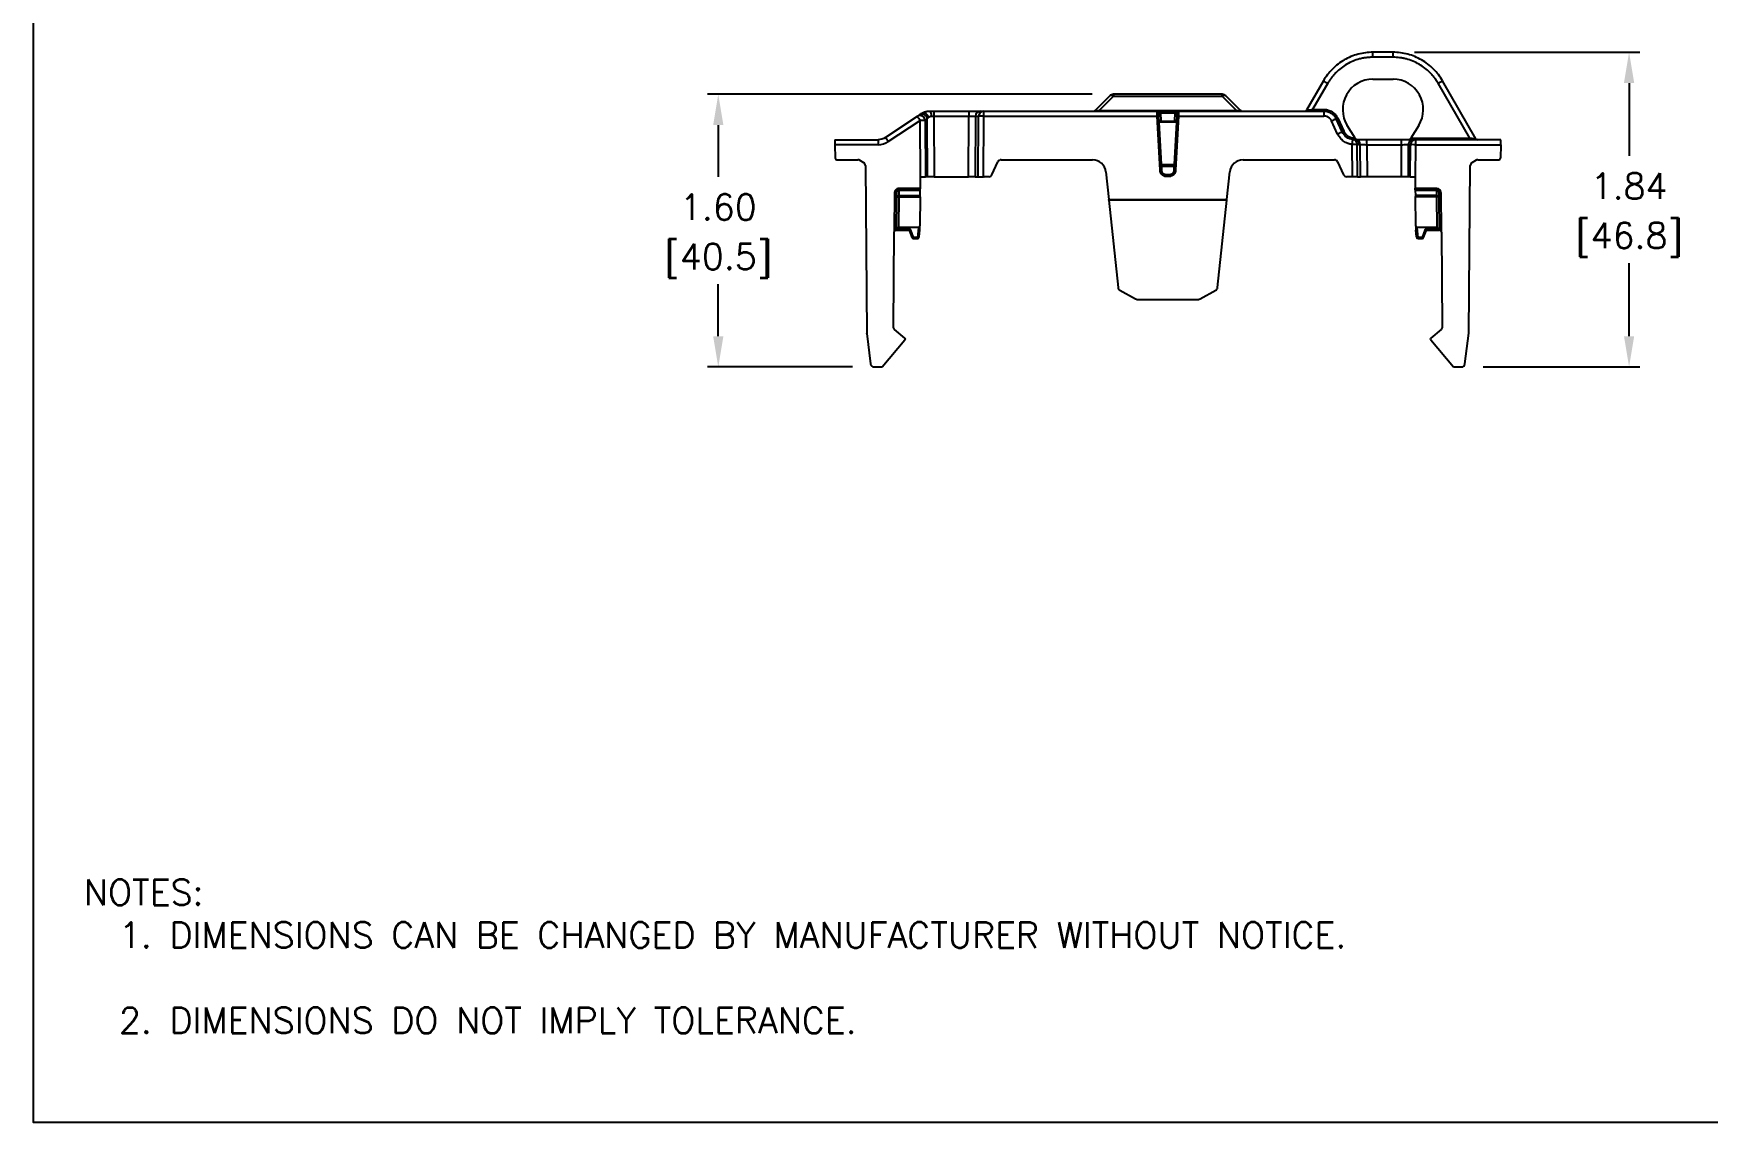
# Model space of a CAD drawing. Header units: inches. Extents: x 897.4 to 914.4, y -8.5 to 2.5.
# Drawn here: x 897.41 to 907.21, y -8.53 to -2.16 of the extents above; entities that cross this region are included whole.
import ezdxf

# ---------------------------------------------------------------- set-up
doc = ezdxf.new("R2010")
doc.units = ezdxf.units.IN
doc.header["$LTSCALE"] = 4
doc.header["$MEASUREMENT"] = 0
doc.layers.get('0').update_dxf_attribs({"linetype": 'CONTINUOUS'})
doc.layers.get('DEFPOINTS').update_dxf_attribs({"linetype": 'CONTINUOUS'})
doc.layers.add('DIMENSIONS', color=140, linetype='CONTINUOUS')
doc.layers.add('TEXT', color=140, linetype='CONTINUOUS')
doc.styles.add('ROMANS', font='romans.shx')
doc.styles.get("Standard").update_dxf_attribs({"font": 'romans.shx'})
doc.dimstyles.get("Standard").update_dxf_attribs({"dimtxt": 0.15, "dimasz": 0.18, "dimexe": 0.0625, "dimexo": 0.125, "dimgap": 0.0625, "dimtad": 0, "dimtih": 1, "dimtoh": 1, "dimzin": 0, "dimdsep": 46, "dimtxsty": 'Standard', "dimcen": 0.09, "dimadec": 0, "dimazin": 0, "dimtfac": 1, "dimtofl": 0, "dimtmove": 0, "dimatfit": 3, "dimfxl": 1, "dimtolj": 1, "dimtzin": 0, "dimarcsym": 0})

# ---------------------------------------------------------------- blocks, each defined once
blk = doc.blocks.new('*D15')
at = {"layer": 'DEFPOINTS', "color": 0}
for p in [(905.3706, -2.2673), (906.7528, -2.2673), (905.7724, -4.1097)]:
    blk.add_point(p, dxfattribs=at)
at = {"layer": 'DIMENSIONS', "color": 0, "lineweight": -2}
for p, q in [((905.4956, -2.2673), (906.8153, -2.2673)), ((906.7528, -2.4473), (906.7528, -2.8742)), ((906.7528, -3.9297), (906.7528, -3.5028)), ((905.8974, -4.1097), (906.8153, -4.1097))]:
    blk.add_line(p, q, dxfattribs=at)
at = {"layer": 'DIMENSIONS', "color": 0}
for points in [[(906.7228, -2.4473), (906.7828, -2.4473), (906.7528, -2.2673)], [(906.7228, -3.9297), (906.7828, -3.9297), (906.7528, -4.1097)]]:
    blk.add_solid(points, dxfattribs=at)
at = {"layer": 'DIMENSIONS', "color": 0, "char_height": 0.15, "attachment_point": 5}
for s, insert in [('\\A1;1.84', (906.7528, -3.051)), ('\\A1;[46.8]', (906.7528, -3.3653))]:
    blk.add_mtext(s, dxfattribs=dict(at, insert=insert))
blk = doc.blocks.new('*D16')
at = {"layer": 'DEFPOINTS', "color": 0}
for p in [(903.7332, -2.5134), (901.4194, -4.1097), (902.331, -4.1097)]:
    blk.add_point(p, dxfattribs=at)
at = {"layer": 'DIMENSIONS', "color": 0, "lineweight": -2}
for p, q in [((903.6082, -2.5134), (901.3569, -2.5134)), ((901.4194, -2.6934), (901.4194, -2.9973)), ((901.4194, -3.9297), (901.4194, -3.6258)), ((902.206, -4.1097), (901.3569, -4.1097))]:
    blk.add_line(p, q, dxfattribs=at)
at = {"layer": 'DIMENSIONS', "color": 0}
for points in [[(901.3894, -2.6934), (901.4494, -2.6934), (901.4194, -2.5134)], [(901.3894, -3.9297), (901.4494, -3.9297), (901.4194, -4.1097)]]:
    blk.add_solid(points, dxfattribs=at)
at = {"layer": 'DIMENSIONS', "color": 0, "char_height": 0.15, "attachment_point": 5}
for s, insert in [('\\A1;1.60', (901.4194, -3.174)), ('\\A1;[40.5]', (901.4194, -3.4883))]:
    blk.add_mtext(s, dxfattribs=dict(at, insert=insert))

msp = doc.modelspace()

# ---------------------------------------------------------------- linework, layer by layer
for p, q in [((905.2525, -2.2966), (905.2525, -2.2673)), ((905.3706, -2.2673), (905.2525, -2.2673)), ((905.3706, -2.2966), (905.2525, -2.2966)), ((905.3706, -2.2966), (905.3706, -2.2673)), ((904.9626, -2.4346), (904.8632, -2.6069)), ((904.9882, -2.4491), (904.8999, -2.602)), ((905.2525, -2.4251), (905.3706, -2.4251)), ((905.8197, -2.7694), (905.6348, -2.4491)), ((905.8564, -2.7742), (905.6604, -2.4346)), ((903.7123, -2.522), (903.6254, -2.6089)), ((903.6488, -2.6083), (903.7332, -2.5239)), ((903.7332, -2.5134), (903.7332, -2.5239)), ((904.3702, -2.5134), (903.7332, -2.5134)), ((903.7332, -2.5239), (904.3702, -2.5239)), ((904.3702, -2.5239), (904.3702, -2.5134)), ((904.3702, -2.5239), (904.4545, -2.6083)), ((904.4779, -2.6089), (904.391, -2.522)), ((902.5845, -2.6427), (902.3982, -2.766)), ((902.5966, -2.6347), (902.5845, -2.6427)), ((902.6811, -2.6118), (902.6811, -2.6411)), ((902.6811, -2.6118), (902.8868, -2.6118)), ((902.6811, -2.6411), (902.6839, -2.9957)), ((902.6811, -2.6411), (902.8868, -2.6411)), ((902.884, -2.9957), (902.8868, -2.6411)), ((902.8868, -2.6118), (902.8868, -2.6411)), ((902.9258, -2.6411), (902.9231, -2.9957)), ((902.9258, -2.6411), (902.9439, -2.6411)), ((902.9412, -2.9957), (902.9439, -2.6411)), ((902.9551, -2.6118), (902.9732, -2.6118)), ((902.9732, -2.6411), (902.9705, -2.9957)), ((902.9732, -2.6118), (902.9732, -2.6411)), ((902.9732, -2.6118), (903.9884, -2.6118)), ((902.9732, -2.6411), (903.9895, -2.6411)), ((903.6488, -2.6083), (903.6488, -2.6118)), ((903.6488, -2.6083), (904.4545, -2.6083)), ((904.0061, -2.9583), (903.9895, -2.6411)), ((904.0159, -2.9578), (903.9993, -2.6406)), ((904.0081, -2.6118), (904.0081, -2.6216)), ((904.0081, -2.6118), (904.0952, -2.6118)), ((904.0081, -2.6216), (904.0107, -2.6709)), ((904.0081, -2.6216), (904.0952, -2.6216)), ((904.1041, -2.6406), (904.0874, -2.9578)), ((904.0926, -2.6709), (904.0952, -2.6216)), ((904.0952, -2.6118), (904.0952, -2.6216)), ((904.1139, -2.6411), (904.0973, -2.9583)), ((904.1139, -2.6411), (904.9661, -2.6411)), ((904.1149, -2.6118), (904.1149, -2.6127)), ((904.1149, -2.6118), (904.9661, -2.6118)), ((904.4545, -2.6083), (904.4545, -2.6118)), ((904.4811, -2.6111), (904.478, -2.6091)), ((904.8999, -2.602), (904.8999, -2.6118)), ((904.8999, -2.602), (904.9661, -2.602)), ((904.9661, -2.6118), (904.9661, -2.602)), ((904.9661, -2.6118), (904.9661, -2.6411)), ((902.4145, -2.7904), (902.6008, -2.6671)), ((902.6034, -3.0015), (902.6008, -2.6671)), ((902.6301, -2.6671), (902.6422, -2.6591)), ((902.6301, -2.6671), (902.6327, -2.9957)), ((902.6448, -2.9957), (902.6422, -2.6591)), ((904.1022, -2.6767), (904.0012, -2.6767)), ((904.0107, -2.6709), (904.0015, -2.6709)), ((904.0107, -2.6709), (904.0926, -2.6709)), ((904.0926, -2.6709), (904.1019, -2.6709)), ((905.0463, -2.7459), (905.0107, -2.6695)), ((905.0731, -2.7337), (905.0374, -2.6573)), ((905.0464, -2.6532), (905.082, -2.7296)), ((905.1483, -2.7694), (905.1023, -2.6954)), ((905.5207, -2.6954), (905.4747, -2.7694)), ((902.1011, -2.7791), (902.3547, -2.7791)), ((902.1018, -2.8084), (902.1039, -2.8876)), ((902.3547, -2.8084), (902.1018, -2.8084)), ((902.3547, -2.7791), (902.3547, -2.8084)), ((905.1329, -2.9957), (905.1314, -2.8076)), ((905.1444, -2.7791), (905.1444, -2.7694)), ((905.1444, -2.7694), (905.1483, -2.7694)), ((905.1495, -2.7791), (905.1444, -2.7791)), ((905.1622, -2.9957), (905.1607, -2.8076)), ((905.1788, -2.8084), (905.1737, -2.8084)), ((905.1802, -2.9957), (905.1788, -2.8084)), ((905.2179, -2.8084), (905.2179, -2.7791)), ((905.4209, -2.7791), (905.2179, -2.7791)), ((905.2179, -2.8084), (905.2193, -2.9957)), ((905.2179, -2.8084), (905.4209, -2.8084)), ((905.4195, -2.9957), (905.4209, -2.8084)), ((905.4209, -2.8084), (905.4209, -2.7791)), ((905.46, -2.8084), (905.4585, -2.9957)), ((905.46, -2.8084), (905.4721, -2.8084)), ((905.4707, -2.9957), (905.4721, -2.8084)), ((905.4747, -2.7694), (905.8197, -2.7694)), ((905.5014, -2.7791), (905.4893, -2.7791)), ((905.5014, -2.8084), (905.4999, -3.0015)), ((905.5014, -2.7791), (905.5014, -2.8084)), ((906.0023, -2.7791), (905.5014, -2.7791)), ((905.5014, -2.8084), (906.0015, -2.8084)), ((905.8197, -2.7791), (905.8197, -2.7694)), ((905.865, -2.7791), (905.865, -2.7791)), ((906.0015, -2.8084), (905.9995, -2.8876)), ((902.1137, -2.8972), (902.2368, -2.8972)), ((902.2709, -2.9139), (902.2466, -2.8999)), ((902.2807, -2.9308), (902.2893, -3.9111)), ((903.022, -2.9843), (903.0573, -2.9086)), ((903.0751, -2.8972), (903.6109, -2.8972)), ((904.0142, -2.925), (904.0892, -2.925)), ((904.0147, -2.9347), (904.0886, -2.9347)), ((904.4924, -2.8972), (905.0282, -2.8972)), ((905.046, -2.9086), (905.0813, -2.9843)), ((905.814, -3.9117), (905.8226, -2.9308)), ((905.8567, -2.8999), (905.8324, -2.9139)), ((905.8666, -2.8972), (905.9896, -2.8972)), ((902.6026, -3.0632), (902.6034, -3.0015)), ((902.6093, -2.9957), (902.6327, -2.9957)), ((902.6221, -2.9957), (902.6312, -2.9957)), ((902.6448, -2.9957), (902.6327, -2.9957)), ((902.6839, -2.9957), (902.6448, -2.9957)), ((902.6839, -2.9957), (902.884, -2.9957)), ((902.9231, -2.9957), (902.884, -2.9957)), ((902.9231, -2.9957), (902.9412, -2.9957)), ((902.9412, -2.9957), (902.9705, -2.9957)), ((902.9427, -2.9957), (902.9458, -2.9957)), ((903.0042, -2.9957), (902.9705, -2.9957)), ((902.9735, -2.9957), (902.9763, -2.9957)), ((903.6892, -2.9677), (903.7063, -3.1299)), ((904.0454, -2.9956), (904.0454, -2.9858)), ((904.0579, -2.9858), (904.0454, -2.9858)), ((904.0579, -2.9956), (904.0454, -2.9956)), ((904.0579, -2.9956), (904.0579, -2.9858)), ((904.3971, -3.1299), (904.4141, -2.9677)), ((905.1329, -2.9957), (905.0992, -2.9957)), ((905.1622, -2.9957), (905.1329, -2.9957)), ((905.1622, -2.9957), (905.1802, -2.9957)), ((905.2193, -2.9957), (905.1802, -2.9957)), ((905.4195, -2.9957), (905.2193, -2.9957)), ((905.4585, -2.9957), (905.4195, -2.9957)), ((905.4707, -2.9957), (905.4585, -2.9957)), ((905.4707, -2.9957), (905.494, -2.9957)), ((905.4999, -3.0015), (905.4999, -3.0019)), ((905.4999, -3.0019), (905.5007, -3.0637)), ((902.4512, -3.313), (902.453, -3.0954)), ((902.4627, -3.1174), (902.4611, -3.3087)), ((902.4629, -3.0954), (902.4627, -3.1174)), ((902.477, -3.2929), (902.4784, -3.1144)), ((902.4784, -3.108), (902.4787, -3.0753)), ((902.602, -3.108), (902.4784, -3.108)), ((902.4784, -3.1144), (902.4784, -3.108)), ((902.4784, -3.108), (902.4784, -3.108)), ((902.4784, -3.1144), (902.6019, -3.1144)), ((902.4787, -3.0632), (902.6026, -3.0632)), ((902.6025, -3.0727), (902.4787, -3.0727)), ((902.4787, -3.0753), (902.6025, -3.0753)), ((902.6019, -3.1144), (902.5997, -3.283)), ((902.602, -3.108), (902.6025, -3.0753)), ((903.7063, -3.1299), (904.3971, -3.1299)), ((903.7066, -3.1329), (903.7063, -3.1299)), ((903.7066, -3.1329), (903.7604, -3.6452)), ((904.3968, -3.1329), (903.7066, -3.1329)), ((904.3429, -3.6452), (904.3968, -3.1329)), ((904.3968, -3.1329), (904.3971, -3.1299)), ((905.5007, -3.0637), (905.6247, -3.0637)), ((905.6247, -3.073), (905.5009, -3.073)), ((905.5009, -3.075), (905.6247, -3.075)), ((905.5009, -3.075), (905.5013, -3.1059)), ((905.6249, -3.1059), (905.5013, -3.1059)), ((905.5036, -3.283), (905.5014, -3.1127)), ((905.5014, -3.1127), (905.6249, -3.1127)), ((905.6247, -3.073), (905.6247, -3.075)), ((905.6247, -3.075), (905.6249, -3.1059)), ((905.6249, -3.1059), (905.6249, -3.1127)), ((905.6249, -3.1127), (905.6264, -3.2929)), ((905.6407, -3.1158), (905.6405, -3.0961)), ((905.6422, -3.3087), (905.6407, -3.1158)), ((905.6503, -3.0961), (905.6521, -3.313)), ((902.4447, -3.8753), (902.4496, -3.3184)), ((902.4506, -3.3158), (902.4514, -3.3128)), ((902.4594, -3.3087), (902.4611, -3.3087)), ((902.4611, -3.3087), (902.4613, -3.3087)), ((902.4613, -3.3087), (902.5344, -3.3087)), ((902.5344, -3.3022), (902.4666, -3.3022)), ((902.5912, -3.2929), (902.477, -3.2929)), ((902.5393, -3.3125), (902.5534, -3.3514)), ((902.5627, -3.3514), (902.5471, -3.3087)), ((902.5912, -3.2929), (902.5861, -3.3514)), ((902.5959, -3.3489), (902.5994, -3.3087)), ((905.5074, -3.3489), (905.5039, -3.3087)), ((905.5172, -3.3514), (905.5122, -3.2929)), ((905.6264, -3.2929), (905.5122, -3.2929)), ((905.5562, -3.3087), (905.5406, -3.3514)), ((905.5499, -3.3514), (905.564, -3.3125)), ((905.6368, -3.3022), (905.569, -3.3022)), ((905.569, -3.3087), (905.6421, -3.3087)), ((905.6538, -3.3184), (905.6586, -3.8753)), ((902.5861, -3.3514), (902.5627, -3.3514)), ((902.5627, -3.3514), (902.5627, -3.3579)), ((902.5627, -3.3579), (902.5861, -3.3579)), ((902.5861, -3.3579), (902.5861, -3.3514)), ((905.5406, -3.3514), (905.5172, -3.3514)), ((905.5172, -3.3514), (905.5172, -3.3579)), ((905.5172, -3.3579), (905.5406, -3.3579)), ((905.5406, -3.3514), (905.5406, -3.3579)), ((903.7705, -3.6604), (903.863, -3.7117)), ((903.8726, -3.7142), (904.2308, -3.7142)), ((904.2403, -3.7117), (904.3329, -3.6604)), ((902.2894, -3.9133), (902.3114, -4.0924)), ((902.5115, -3.9407), (902.4517, -3.8906)), ((905.6516, -3.8906), (905.5919, -3.9407)), ((905.7919, -4.0924), (905.814, -3.9128)), ((902.3784, -4.1097), (902.512, -3.9515)), ((902.5136, -3.9455), (902.5134, -3.948)), ((905.5899, -3.948), (905.5898, -3.9455)), ((905.5913, -3.9515), (905.7249, -4.1097)), ((902.331, -4.1097), (902.3784, -4.1097)), ((905.7249, -4.1097), (905.7724, -4.1097))]:
    msp.add_line(p, q)
at = {"flags": 128}
for points in [[(902.6115, -2.6249), (902.6164, -2.6227), (902.622, -2.6223), (902.6279, -2.6235), (902.6339, -2.6264), (902.6395, -2.6307), (902.6443, -2.6361), (902.6481, -2.6424), (902.6507, -2.6492)], [(902.6549, -2.6118), (902.6571, -2.6124), (902.6592, -2.614), (902.6611, -2.6167), (902.6628, -2.6203), (902.6642, -2.6248), (902.6653, -2.6298), (902.6659, -2.6353), (902.6662, -2.641)], [(904.1051, -2.6211), (904.1054, -2.6193), (904.1059, -2.6176)], [(902.1011, -2.7791), (902.1011, -2.7797), (902.1011, -2.7813), (902.1012, -2.784), (902.1013, -2.7877), (902.1014, -2.7921), (902.1015, -2.7972), (902.1017, -2.8027), (902.1018, -2.8084)], [(906.0015, -2.8084), (906.0017, -2.8027), (906.0018, -2.7972), (906.002, -2.7921), (906.0021, -2.7877), (906.0022, -2.784), (906.0022, -2.7813), (906.0023, -2.7797), (906.0023, -2.7791)], [(902.6019, -3.1144), (902.602, -3.1126), (902.602, -3.1109), (902.602, -3.1094), (902.602, -3.108)], [(902.6025, -3.0727), (902.6025, -3.0721), (902.6025, -3.0712), (902.6025, -3.07), (902.6025, -3.0685), (902.6026, -3.0669), (902.6026, -3.0651), (902.6026, -3.0632)], [(902.6025, -3.0753), (902.6025, -3.0742), (902.6025, -3.0733), (902.6025, -3.0727)], [(902.5994, -3.3087), (902.5994, -3.307), (902.5995, -3.3021), (902.5996, -3.294), (902.5997, -3.283)]]:
    msp.add_lwpolyline(points, dxfattribs=at)
for centre, radius, start, end in [((904.4962, -3.2867), 0.9714, 59.56786, 61.30196), ((905.2525, -2.602), 0.1769, 90, 211.89264), ((905.3706, -2.602), 0.1769, 328.10736, 90), ((906.1268, -3.2866), 0.9712, 118.69787, 120.43231), ((903.7332, -2.5429), 0.0295, 90, 135), ((903.7214, -2.5376), 0.018, 49.29801, 120.30725), ((904.3702, -2.5429), 0.0295, 45, 90), ((904.3819, -2.5376), 0.018, 59.69275, 130.70199), ((902.6006, -2.6675), 0.0295, 0.79822, 122.96452), ((901.3302, -3.4994), 1.519, 33.225, 34.33069), ((902.6127, -2.6595), 0.0295, 0.79804, 122.9647), ((902.9552, -2.6412), 0.0294, 90.22044, 179.72381), ((902.9733, -2.6412), 0.0294, 90.2203, 179.72381), ((902.9585, -3.7425), 1.1015, 89.23797, 90.76203), ((903.6185, -2.602), 0.00984, 270, 315), ((903.6244, -2.6053), 0.00651, 271.20311, 316.53931), ((903.9884, -2.6216), 0.00984, 59.29334, 90), ((904.0067, -2.9228), 0.2822, 91.50183, 93.49913), ((903.9884, -2.6216), 0.00984, 3, 42.09207), ((904.0967, -2.9228), 0.2822, 86.50087, 88.49817), ((904.1147, -2.6216), 0.00977, 90.36676, 177.37473), ((904.1149, -2.6216), 0.00984, 90, 119.95184), ((904.4849, -2.602), 0.00984, 225, 270), ((904.8547, -2.602), 0.00984, 270, 330), ((902.6155, -3.7685), 1.1015, 89.23799, 90.76201), ((905.4099, -3.5083), 0.929, 113.6379, 115.45244), ((904.9132, -2.3734), 0.3098, 293.63829, 295.45192), ((905.4455, -3.5846), 0.9289, 113.63781, 115.45253), ((904.9489, -2.4499), 0.3097, 293.63814, 295.45239), ((901.1456, -3.6215), 1.5169, 33.22447, 34.3317), ((905.1461, -3.9091), 1.1015, 89.23801, 90.76199), ((905.1443, -2.8085), 0.0294, 0.27625, 89.77965), ((905.1494, -2.8085), 0.0294, 0.27605, 89.77971), ((905.4894, -2.8085), 0.0294, 90.22023, 179.72401), ((905.5015, -2.8085), 0.0294, 90.22035, 179.72361), ((905.4868, -3.9099), 1.1016, 89.23802, 90.76198), ((905.865, -2.7693), 0.00984, 209.99907, 269.99836), ((905.865, -2.7693), 0.00984, 210, 228.50542), ((902.1137, -2.8874), 0.00984, 181.5, 270), ((902.2368, -2.9169), 0.0197, 60, 90), ((902.2611, -2.9309), 0.0197, 0.5, 60), ((903.0751, -2.9169), 0.0197, 90, 155), ((903.6109, -2.976), 0.0787, 6, 90), ((904.4924, -2.976), 0.0787, 90, 174), ((905.0282, -2.9169), 0.0197, 25, 90), ((905.8423, -2.9309), 0.0197, 120, 179.5), ((905.8666, -2.9169), 0.0197, 90, 120), ((905.9896, -2.8874), 0.00984, 270, 358.5), ((903.0042, -2.976), 0.0197, 270, 335), ((904.0233, -3.2401), 0.2823, 91.50214, 93.49889), ((904.08, -3.2401), 0.2823, 86.50111, 88.49786), ((905.0992, -2.976), 0.0197, 205, 270), ((902.4578, -2.8135), 0.2819, 269.03244, 271.03287), ((902.6355, -2.5737), 0.5366, 250.43553, 251.43129), ((903.7544, -3.1216), 1.276, 179.38719, 179.67655), ((904.4549, -3.1188), 1.1701, 0.30073, 0.63366), ((905.6248, -3.0942), 0.0185, 270.31225, 270.58742), ((905.3554, -2.5182), 0.6292, 296.64601, 297.4717), ((905.6456, -2.8142), 0.2819, 268.96713, 270.96755), ((902.4594, -3.3185), 0.00984, 146.03424, 179.5), ((902.5338, -3.3146), 0.00591, 20, 90), ((905.5696, -3.3146), 0.00591, 90, 160), ((905.6439, -3.3185), 0.00984, 0.5, 33.96576), ((902.5627, -3.348), 0.00984, 200, 270), ((902.5861, -3.348), 0.00984, 270, 355.09242), ((905.5172, -3.348), 0.00984, 184.90758, 270), ((905.5406, -3.348), 0.00984, 270, 340), ((903.78, -3.6432), 0.0197, 186, 241), ((903.8726, -3.6945), 0.0197, 241, 270), ((904.2308, -3.6945), 0.0197, 270, 299), ((904.3233, -3.6432), 0.0197, 299, 354), ((902.5077, -3.9452), 0.00591, 0, 50), ((902.5075, -3.9477), 0.00591, 319.82674, 357), ((905.5957, -3.9452), 0.00591, 130, 183), ((905.5958, -3.9477), 0.00591, 183, 220.17326), ((902.331, -4.09), 0.0197, 187, 270), ((905.7724, -4.09), 0.0197, 270, 353)]:
    msp.add_arc(centre, radius, start, end)
for centre, major_axis, ratio, start_param, end_param in [((905.1483, -2.7693), (-0.00612, 0.00984), 0.003705, 1.577218, 2.125085), ((905.1599, -2.7693), (0.00989, 0), 0.994874, 3.698186, 4.712389), ((905.4631, -2.7693), (0.00989, 0), 0.994874, 4.712389, 5.726592), ((905.4747, -2.7693), (0.00612, 0.00984), 0.003705, 4.158101, 4.705968), ((902.4767, -3.3308), (0.0004, 0.0379), 0.415789, 0.004011, 0.718866)]:
    msp.add_ellipse(centre, major_axis=major_axis, ratio=ratio, start_param=start_param, end_param=end_param)
for points, knots in [([(905.2525, -2.2673), (905.2233, -2.2673), (905.1941, -2.2712), (905.1376, -2.2863), (905.1104, -2.2975), (905.0598, -2.3267), (905.0365, -2.3447), (904.9952, -2.386), (904.9773, -2.4093), (904.9626, -2.4346)], [0, 0, 0, 0, 0.25, 0.25, 0.5, 0.5, 0.75, 0.75, 1, 1, 1, 1]), ([(905.2525, -2.2966), (905.2487, -2.2966), (905.2412, -2.2967), (905.23, -2.2973), (905.2189, -2.2984), (905.2078, -2.2998), (905.1967, -2.3016), (905.1857, -2.3039), (905.1653, -2.3089), (905.136, -2.3187), (905.0995, -2.3367), (905.0656, -2.3593), (905.0403, -2.3817), (905.0222, -2.4012), (905.0098, -2.4164), (904.9984, -2.4323), (904.9916, -2.4435), (904.9882, -2.4491)], [0, 0, 0, 0, 0.035215, 0.070315, 0.105345, 0.140354, 0.17539, 0.2105, 0.245731, 0.372837, 0.50001, 0.627117, 0.754291, 0.815834, 0.877129, 0.938432, 1, 1, 1, 1]), ([(905.6604, -2.4346), (905.6458, -2.4093), (905.6279, -2.386), (905.5866, -2.3447), (905.5632, -2.3267), (905.5126, -2.2975), (905.4854, -2.2863), (905.429, -2.2712), (905.3998, -2.2673), (905.3706, -2.2673)], [0, 0, 0, 0, 0.25, 0.25, 0.5, 0.5, 0.75, 0.75, 1, 1, 1, 1]), ([(905.6348, -2.4491), (905.6329, -2.4459), (905.6291, -2.4395), (905.6229, -2.4301), (905.6165, -2.4209), (905.6097, -2.4121), (905.6026, -2.4034), (905.5951, -2.395), (905.5806, -2.3798), (905.5574, -2.3593), (905.5236, -2.3367), (905.4871, -2.3187), (905.4551, -2.308), (905.4291, -2.302), (905.4097, -2.2989), (905.3902, -2.2969), (905.3771, -2.2967), (905.3706, -2.2966)], [0, 0, 0, 0, 0.035216, 0.070317, 0.105348, 0.140358, 0.175394, 0.210505, 0.245737, 0.372845, 0.500018, 0.627124, 0.754297, 0.815838, 0.877132, 0.938434, 1, 1, 1, 1]), ([(902.6115, -2.6249), (902.6128, -2.624), (902.6156, -2.6223), (902.6199, -2.62), (902.6244, -2.6179), (902.6292, -2.6161), (902.6341, -2.6146), (902.6391, -2.6134), (902.6443, -2.6125), (902.6496, -2.6119), (902.6531, -2.6118), (902.6549, -2.6118)], [0, 0, 0, 0, 0.113276, 0.225682, 0.337355, 0.448437, 0.559068, 0.669395, 0.779562, 0.889715, 1, 1, 1, 1]), ([(902.6549, -2.6118), (902.6566, -2.6118), (902.66, -2.6118), (902.6652, -2.6118), (902.6704, -2.6118), (902.6757, -2.6118), (902.6793, -2.6118), (902.6811, -2.6118)], [0, 0, 0, 0, 0.201231, 0.400615, 0.59938, 0.798766, 1, 1, 1, 1]), ([(902.8868, -2.6118), (902.8884, -2.6118), (902.8916, -2.6118), (902.8964, -2.6118), (902.9011, -2.6118), (902.9058, -2.6118), (902.9129, -2.6118), (902.9222, -2.6118), (902.9326, -2.6118), (902.9415, -2.6118), (902.9476, -2.6118), (902.9515, -2.6118), (902.9539, -2.6118), (902.9547, -2.6118), (902.9551, -2.6118)], [0, 0, 0, 0, 0.048552, 0.096764, 0.144871, 0.193114, 0.24173, 0.370783, 0.500042, 0.629094, 0.758353, 0.839042, 0.919221, 1, 1, 1, 1]), ([(902.8868, -2.6411), (902.8963, -2.641), (902.9057, -2.641), (902.9199, -2.641), (902.9247, -2.641), (902.9258, -2.6411)], [0, 0, 0, 0, 0.5, 0.5, 1, 1, 1, 1]), ([(903.6254, -2.6089), (903.6254, -2.609), (903.6252, -2.6092), (903.6255, -2.6095), (903.6263, -2.6096), (903.6275, -2.6097), (903.6286, -2.6098), (903.6291, -2.6098)], [0, 0, 0, 0, 0.22728, 0.437624, 0.633998, 0.820036, 1, 1, 1, 1]), ([(903.6291, -2.6098), (903.6296, -2.6098), (903.6307, -2.6098), (903.6326, -2.6097), (903.6347, -2.6096), (903.6371, -2.6094), (903.6397, -2.6092), (903.6425, -2.6089), (903.6456, -2.6086), (903.6477, -2.6084), (903.6488, -2.6083)], [0, 0, 0, 0, 0.104718, 0.21225, 0.324351, 0.442571, 0.568237, 0.702454, 0.846128, 1, 1, 1, 1]), ([(903.9895, -2.6411), (903.9894, -2.6399), (903.9893, -2.6377), (903.9892, -2.6344), (903.9891, -2.6313), (903.989, -2.6284), (903.9889, -2.6258), (903.9889, -2.6233), (903.9888, -2.6211), (903.9887, -2.6192), (903.9887, -2.6175), (903.9886, -2.616), (903.9886, -2.6148), (903.9885, -2.6138), (903.9885, -2.613), (903.9885, -2.6125), (903.9885, -2.6121), (903.9884, -2.6118), (903.9884, -2.6118), (903.9884, -2.6118)], [0, 0, 0, 0, 0.0737379, 0.1456114, 0.2156205, 0.283765, 0.3500451, 0.4144606, 0.4770117, 0.5376984, 0.5965208, 0.6534789, 0.7085728, 0.7618027, 0.8131689, 0.8626714, 0.9103105, 0.9560866, 1, 1, 1, 1]), ([(903.9884, -2.6118), (903.9885, -2.6118), (903.9885, -2.6118), (903.989, -2.6118), (903.9899, -2.6118), (903.9915, -2.6118), (903.9941, -2.6118), (903.9972, -2.6118), (904.0007, -2.6118), (904.0044, -2.6118), (904.0069, -2.6118), (904.0081, -2.6118)], [0, 0, 0, 0, 0.079555, 0.159139, 0.240005, 0.368419, 0.499856, 0.628334, 0.759844, 0.879187, 1, 1, 1, 1]), ([(903.9974, -2.6177), (903.997, -2.6168), (903.996, -2.6151), (903.9937, -2.6133), (903.9911, -2.6123), (903.9893, -2.6124), (903.9885, -2.6124)], [0, 0, 0, 0, 0.249559, 0.505703, 0.758676, 1, 1, 1, 1]), ([(903.9993, -2.6406), (903.999, -2.6355), (903.9988, -2.6304), (903.9984, -2.6232), (903.9983, -2.6211), (903.9983, -2.6211)], [0, 0, 0, 0, 0.5, 0.5, 1, 1, 1, 1]), ([(903.9986, -2.6211), (903.9986, -2.6211), (903.9988, -2.6211), (904.0002, -2.6212), (904.0021, -2.6213), (904.0038, -2.6214), (904.0059, -2.6214), (904.0074, -2.6215), (904.0081, -2.6216)], [0, 0, 0, 0, 0.1125146, 0.3795953, 0.5241728, 0.6757526, 0.8343557, 1, 1, 1, 1]), ([(904.0952, -2.6118), (904.0975, -2.6118), (904.1021, -2.6118), (904.108, -2.6118), (904.1105, -2.6118), (904.1116, -2.6118)], [0, 0, 0, 0, 0.350377, 0.702815, 1, 1, 1, 1]), ([(904.0952, -2.6216), (904.0975, -2.6214), (904.0998, -2.6213), (904.1034, -2.6212), (904.1046, -2.6211), (904.1049, -2.6211)], [0, 0, 0, 0, 0.5, 0.5, 1, 1, 1, 1]), ([(904.1051, -2.6211), (904.1051, -2.6211), (904.105, -2.6232), (904.1046, -2.6304), (904.1043, -2.6355), (904.1041, -2.6406)], [0, 0, 0, 0, 0.5, 0.5, 1, 1, 1, 1]), ([(904.1149, -2.6124), (904.114, -2.6124), (904.1122, -2.6123), (904.1096, -2.6133), (904.1073, -2.6151), (904.1064, -2.6168), (904.1059, -2.6177)], [0, 0, 0, 0, 0.241324, 0.494297, 0.750441, 1, 1, 1, 1]), ([(904.1149, -2.6127), (904.1149, -2.6128), (904.1148, -2.6134), (904.1147, -2.6171), (904.1145, -2.6224), (904.1143, -2.6278), (904.1141, -2.6341), (904.114, -2.6387), (904.1139, -2.6411)], [0, 0, 0, 0, 0.085576, 0.351235, 0.499028, 0.656423, 0.823416, 1, 1, 1, 1]), ([(904.4545, -2.6083), (904.4558, -2.6084), (904.4582, -2.6087), (904.4618, -2.609), (904.465, -2.6093), (904.4679, -2.6095), (904.4704, -2.6097), (904.4741, -2.6098), (904.478, -2.6097), (904.478, -2.6092), (904.4779, -2.6089)], [0, 0, 0, 0, 0.104768, 0.201389, 0.290583, 0.373262, 0.450573, 0.523911, 0.743812, 1, 1, 1, 1]), ([(904.8632, -2.6069), (904.8632, -2.6069), (904.8633, -2.6069), (904.8638, -2.6068), (904.8646, -2.6067), (904.8658, -2.6065), (904.8673, -2.6063), (904.8692, -2.6061), (904.8714, -2.6058), (904.8747, -2.6054), (904.8796, -2.6047), (904.8858, -2.6039), (904.8927, -2.603), (904.8973, -2.6024), (904.8999, -2.602)], [0, 0, 0, 0, 0.052718, 0.106415, 0.161368, 0.217838, 0.276065, 0.336266, 0.39864, 0.463366, 0.589768, 0.735081, 0.846754, 1, 1, 1, 1]), ([(904.9661, -2.602), (904.9681, -2.6021), (904.9722, -2.6022), (904.9783, -2.6028), (904.9844, -2.6039), (904.9925, -2.6059), (905.0025, -2.6095), (905.0138, -2.6157), (905.0242, -2.6233), (905.0331, -2.6323), (905.0407, -2.6422), (905.0445, -2.6495), (905.0464, -2.6532)], [0, 0, 0, 0, 0.061356, 0.122441, 0.183552, 0.244986, 0.372422, 0.500068, 0.627506, 0.755154, 0.877525, 1, 1, 1, 1]), ([(904.9661, -2.6118), (904.968, -2.6118), (904.9718, -2.6119), (904.9775, -2.6126), (904.9833, -2.6136), (904.9891, -2.6152), (904.9948, -2.6172), (905.0005, -2.6196), (905.0061, -2.6226), (905.0115, -2.6261), (905.0167, -2.6301), (905.0216, -2.6346), (905.0263, -2.6396), (905.0305, -2.6451), (905.0343, -2.6509), (905.0364, -2.6551), (905.0374, -2.6573)], [0, 0, 0, 0, 0.063266, 0.127788, 0.193566, 0.260599, 0.328889, 0.398434, 0.469235, 0.541292, 0.614604, 0.689172, 0.764996, 0.842075, 0.92041, 1, 1, 1, 1]), ([(905.0107, -2.6695), (905.01, -2.6681), (905.0086, -2.6654), (905.0061, -2.6616), (905.0028, -2.6573), (904.9983, -2.6529), (904.9926, -2.6486), (904.9863, -2.6452), (904.9797, -2.6428), (904.9729, -2.6413), (904.9684, -2.6412), (904.9661, -2.6411)], [0, 0, 0, 0, 0.081689, 0.163109, 0.244962, 0.372322, 0.500057, 0.627416, 0.75515, 0.877482, 1, 1, 1, 1]), ([(904.0009, -2.6719), (904.0009, -2.6716), (904.0009, -2.6713), (904.001, -2.6712), (904.0011, -2.671), (904.0012, -2.6709), (904.0014, -2.6709), (904.0014, -2.6709), (904.0015, -2.6709), (904.0015, -2.6709)], [0, 0, 0, 0, 0.00004386943, 0.00004386943, 0.00004386943, 0.00008780566, 0.00008780566, 0.00008780566, 0.00009390413, 0.00009390413, 0.00009390413, 0.00009390413]), ([(904.1019, -2.6709), (904.1021, -2.6709), (904.1022, -2.6709), (904.1023, -2.6711), (904.1024, -2.6712), (904.1024, -2.6715), (904.1024, -2.6718), (904.1024, -2.6719), (904.1024, -2.6719), (904.1024, -2.6719)], [0, 0, 0, 0, 0.000043788, 0.000043788, 0.000043788, 0.00008760984, 0.00008760984, 0.00008760984, 0.00009388731, 0.00009388731, 0.00009388731, 0.00009388731]), ([(905.135, -2.7786), (905.1218, -2.777), (905.109, -2.7719), (905.0874, -2.7563), (905.0787, -2.7457), (905.0731, -2.7337)], [0, 0, 0, 0, 0.5, 0.5, 1, 1, 1, 1]), ([(905.082, -2.7296), (905.0827, -2.731), (905.0841, -2.7339), (905.0866, -2.738), (905.0893, -2.7419), (905.0934, -2.747), (905.0993, -2.7528), (905.1073, -2.7588), (905.1161, -2.7635), (905.1253, -2.7669), (905.1349, -2.769), (905.1412, -2.7692), (905.1444, -2.7694)], [0, 0, 0, 0, 0.061347, 0.12243, 0.183546, 0.244992, 0.3724, 0.500077, 0.627484, 0.75516, 0.877514, 1, 1, 1, 1]), ([(905.1314, -2.8076), (905.1292, -2.8073), (905.1248, -2.8067), (905.1182, -2.8052), (905.1117, -2.8034), (905.103, -2.8004), (905.0925, -2.7955), (905.0807, -2.788), (905.0699, -2.7791), (905.0605, -2.769), (905.0524, -2.7579), (905.0484, -2.7499), (905.0463, -2.7459)], [0, 0, 0, 0, 0.061586, 0.122956, 0.18435, 0.246008, 0.372935, 0.500055, 0.626983, 0.754104, 0.877004, 1, 1, 1, 1]), ([(905.1314, -2.8076), (905.1319, -2.8042), (905.1323, -2.8005), (905.1332, -2.7933), (905.1336, -2.7899), (905.1343, -2.7842), (905.1346, -2.782), (905.1349, -2.7792), (905.135, -2.7786), (905.135, -2.7786)], [0, 0, 0, 0, 0.25, 0.25, 0.5, 0.5, 0.75, 0.75, 1, 1, 1, 1]), ([(905.1607, -2.8076), (905.1607, -2.8069), (905.1607, -2.8052), (905.1602, -2.8018), (905.1591, -2.7977), (905.1568, -2.7928), (905.1537, -2.7883), (905.1492, -2.7841), (905.1431, -2.7803), (905.1379, -2.7792), (905.135, -2.7786)], [0, 0, 0, 0, 0.053047, 0.118026, 0.241874, 0.350383, 0.500385, 0.622854, 0.78945, 1, 1, 1, 1]), ([(905.2179, -2.7791), (905.2096, -2.7791), (905.2013, -2.7791), (905.1857, -2.7791), (905.1785, -2.7791), (905.166, -2.7791), (905.1608, -2.7791), (905.1531, -2.7791), (905.1505, -2.7791), (905.1495, -2.7791)], [0, 0, 0, 0, 0.25, 0.25, 0.5, 0.5, 0.75, 0.75, 1, 1, 1, 1]), ([(905.1737, -2.8084), (905.1716, -2.8084), (905.1672, -2.8083), (905.1629, -2.8078), (905.1607, -2.8076)], [0, 0, 0, 0, 0.501022, 1, 1, 1, 1]), ([(905.1788, -2.8084), (905.18, -2.8083), (905.1847, -2.8083), (905.1989, -2.8083), (905.2084, -2.8083), (905.2179, -2.8084)], [0, 0, 0, 0, 0.5, 0.5, 1, 1, 1, 1]), ([(905.4893, -2.7791), (905.4883, -2.7791), (905.4857, -2.7791), (905.478, -2.7791), (905.4727, -2.7791), (905.4603, -2.7791), (905.4531, -2.7791), (905.4375, -2.7791), (905.4292, -2.7791), (905.4209, -2.7791)], [0, 0, 0, 0, 0.25, 0.25, 0.5, 0.5, 0.75, 0.75, 1, 1, 1, 1]), ([(905.4209, -2.8084), (905.4304, -2.8083), (905.4399, -2.8083), (905.4541, -2.8083), (905.4588, -2.8083), (905.46, -2.8084)], [0, 0, 0, 0, 0.5, 0.5, 1, 1, 1, 1]), ([(905.8197, -2.7694), (905.8211, -2.7696), (905.8237, -2.7699), (905.8274, -2.7704), (905.8305, -2.7708), (905.8347, -2.7714), (905.8399, -2.772), (905.8457, -2.7728), (905.8503, -2.7734), (905.8538, -2.7738), (905.856, -2.7741), (905.8563, -2.7742), (905.8564, -2.7742)], [0, 0, 0, 0, 0.081899, 0.153401, 0.214506, 0.265219, 0.410442, 0.536881, 0.664054, 0.782498, 0.893832, 1, 1, 1, 1]), ([(902.6034, -3.0015), (902.6034, -3.0008), (902.6036, -3.0002), (902.6038, -2.9995), (902.604, -2.9989), (902.6043, -2.9983), (902.6048, -2.9978), (902.6052, -2.9973), (902.6057, -2.9969), (902.6063, -2.9965), (902.6068, -2.9962), (902.6074, -2.9959), (902.6081, -2.9958), (902.6085, -2.9957), (902.6089, -2.9957), (902.6093, -2.9957)], [0, 0, 0, 0, 0.0000503546, 0.0000503546, 0.0000503546, 0.0001007131, 0.0001007131, 0.0001007131, 0.0001509917, 0.0001509917, 0.0001509917, 0.0002009604, 0.0002009604, 0.0002009604, 0.0002334034, 0.0002334034, 0.0002334034, 0.0002334034]), ([(904.0454, -2.9956), (904.0442, -2.9955), (904.0418, -2.9955), (904.0382, -2.995), (904.0347, -2.9942), (904.03, -2.9926), (904.0243, -2.9897), (904.0181, -2.9849), (904.013, -2.9791), (904.0093, -2.9724), (904.0068, -2.9654), (904.0063, -2.9607), (904.0061, -2.9583)], [0, 0, 0, 0, 0.060408, 0.120351, 0.180336, 0.24087, 0.370322, 0.500117, 0.629571, 0.759368, 0.8796, 1, 1, 1, 1]), ([(904.0454, -2.9858), (904.0379, -2.9858), (904.0305, -2.9829), (904.0197, -2.9726), (904.0163, -2.9653), (904.0159, -2.9578)], [0, 0, 0, 0, 0.5, 0.5, 1, 1, 1, 1]), ([(904.0874, -2.9578), (904.087, -2.9653), (904.0837, -2.9726), (904.0729, -2.9829), (904.0654, -2.9858), (904.0579, -2.9858)], [0, 0, 0, 0, 0.5, 0.5, 1, 1, 1, 1]), ([(904.0973, -2.9583), (904.0972, -2.9595), (904.097, -2.9619), (904.0963, -2.9654), (904.0953, -2.9688), (904.0935, -2.9735), (904.0903, -2.9791), (904.0852, -2.9849), (904.0791, -2.9897), (904.0723, -2.9931), (904.0651, -2.9952), (904.0603, -2.9954), (904.0579, -2.9956)], [0, 0, 0, 0, 0.0604107, 0.1203556, 0.1803424, 0.2408777, 0.3703328, 0.5001288, 0.6295821, 0.7593763, 0.8796048, 1, 1, 1, 1]), ([(905.494, -2.9957), (905.4947, -2.9957), (905.4953, -2.9958), (905.4959, -2.996), (905.4966, -2.9962), (905.4972, -2.9965), (905.4977, -2.9969), (905.4982, -2.9973), (905.4986, -2.9978), (905.499, -2.9984), (905.4994, -2.9989), (905.4996, -2.9996), (905.4998, -3.0002), (905.4999, -3.0006), (905.4999, -3.0011), (905.4999, -3.0015)], [0, 0, 0, 0, 0.0000504284, 0.0000504284, 0.0000504284, 0.0001009019, 0.0001009019, 0.0001009019, 0.0001508121, 0.0001508121, 0.0001508121, 0.0002008795, 0.0002008795, 0.0002008795, 0.0002334147, 0.0002334147, 0.0002334147, 0.0002334147]), ([(902.453, -3.0954), (902.4531, -3.094), (902.4531, -3.0912), (902.4537, -3.0872), (902.4545, -3.0832), (902.4553, -3.0806), (902.4558, -3.0794)], [0, 0, 0, 0, 0.255792, 0.506585, 0.754069, 1, 1, 1, 1]), ([(902.4558, -3.0794), (902.4561, -3.0784), (902.4568, -3.0766), (902.4583, -3.074), (902.4601, -3.0716), (902.4622, -3.0695), (902.4648, -3.0675), (902.4678, -3.0657), (902.4712, -3.0643), (902.4749, -3.0634), (902.4774, -3.0633), (902.4787, -3.0632)], [0, 0, 0, 0, 0.100918, 0.199827, 0.298293, 0.3979, 0.500181, 0.622861, 0.749355, 0.874351, 1, 1, 1, 1]), ([(902.4627, -3.1174), (902.4627, -3.1169), (902.4628, -3.1159), (902.4634, -3.1145), (902.4642, -3.1132), (902.4652, -3.1122), (902.4662, -3.1114), (902.4679, -3.1103), (902.4706, -3.1091), (902.4744, -3.1081), (902.4771, -3.108), (902.4784, -3.108)], [0, 0, 0, 0, 0.106093, 0.203227, 0.291402, 0.370614, 0.440865, 0.502156, 0.6745, 0.840387, 1, 1, 1, 1]), ([(902.4627, -3.1174), (902.4627, -3.1166), (902.4644, -3.1158), (902.4702, -3.1147), (902.4742, -3.1144), (902.4784, -3.1144)], [0, 0, 0, 0, 0.5, 0.5, 1, 1, 1, 1]), ([(902.4646, -3.0824), (902.4643, -3.0835), (902.4637, -3.086), (902.4631, -3.0903), (902.4629, -3.0936), (902.4629, -3.0954)], [0, 0, 0, 0, 0.2528658, 0.5861836, 1, 1, 1, 1]), ([(902.4787, -3.0727), (902.478, -3.0727), (902.4768, -3.0728), (902.4749, -3.0731), (902.4732, -3.0737), (902.4702, -3.0751), (902.4668, -3.0778), (902.4652, -3.0811), (902.4646, -3.0824)], [0, 0, 0, 0, 0.1067073, 0.2091732, 0.3075351, 0.4018403, 0.7625821, 1, 1, 1, 1]), ([(902.4646, -3.0824), (902.4659, -3.0803), (902.4679, -3.0785), (902.4728, -3.076), (902.4757, -3.0753), (902.4786, -3.0753)], [0, 0, 0, 0, 0.5, 0.5, 1, 1, 1, 1]), ([(902.4787, -3.0727), (902.4787, -3.0722), (902.4787, -3.071), (902.4787, -3.0675), (902.4787, -3.0652), (902.4787, -3.0632)], [0, 0, 0, 0, 0.5, 0.5, 1, 1, 1, 1]), ([(905.5009, -3.073), (905.5008, -3.0723), (905.5008, -3.071), (905.5008, -3.0678), (905.5008, -3.0658), (905.5007, -3.0637)], [0, 0, 0, 0, 0.5, 0.5, 1, 1, 1, 1]), ([(905.6247, -3.0637), (905.6258, -3.0638), (905.6279, -3.0639), (905.6311, -3.0645), (905.6341, -3.0656), (905.6379, -3.0676), (905.6423, -3.0709), (905.6445, -3.0746), (905.6457, -3.0765)], [0, 0, 0, 0, 0.125821, 0.249605, 0.373703, 0.500447, 0.749786, 1, 1, 1, 1]), ([(905.6247, -3.073), (905.6247, -3.0723), (905.6247, -3.071), (905.6247, -3.0678), (905.6247, -3.0658), (905.6247, -3.0637)], [0, 0, 0, 0, 0.5, 0.5, 1, 1, 1, 1]), ([(905.6376, -3.0806), (905.6372, -3.08), (905.6364, -3.0786), (905.6346, -3.0767), (905.6321, -3.0748), (905.6287, -3.0733), (905.6261, -3.0731), (905.6247, -3.073)], [0, 0, 0, 0, 0.1370411, 0.3049455, 0.5039676, 0.7347028, 1, 1, 1, 1]), ([(905.6376, -3.0806), (905.6371, -3.0801), (905.6362, -3.079), (905.6345, -3.0778), (905.6327, -3.0767), (905.6307, -3.0759), (905.6287, -3.0754), (905.6267, -3.075), (905.6254, -3.075), (905.6247, -3.075)], [0, 0, 0, 0, 0.153952, 0.304145, 0.450613, 0.593392, 0.732521, 0.868042, 1, 1, 1, 1]), ([(905.6249, -3.1059), (905.6257, -3.1059), (905.6273, -3.1059), (905.6296, -3.1063), (905.6319, -3.1069), (905.6341, -3.1077), (905.6367, -3.1091), (905.6398, -3.1117), (905.6403, -3.1143), (905.6407, -3.1158)], [0, 0, 0, 0, 0.0952908, 0.1928414, 0.2927021, 0.3949196, 0.4995377, 0.7099264, 1, 1, 1, 1]), ([(905.6407, -3.1158), (905.6406, -3.1156), (905.6405, -3.1153), (905.6399, -3.1148), (905.6391, -3.1144), (905.6382, -3.1141), (905.6371, -3.1138), (905.6355, -3.1134), (905.6328, -3.113), (905.629, -3.1127), (905.6263, -3.1127), (905.625, -3.1127)], [0, 0, 0, 0, 0.106177, 0.203379, 0.291604, 0.370853, 0.441124, 0.502421, 0.674731, 0.840519, 1, 1, 1, 1]), ([(905.6405, -3.0961), (905.6404, -3.0947), (905.6404, -3.0921), (905.6398, -3.0885), (905.6392, -3.0854), (905.6384, -3.0828), (905.6379, -3.0813), (905.6376, -3.0806)], [0, 0, 0, 0, 0.260866, 0.491259, 0.691208, 0.860761, 1, 1, 1, 1]), ([(905.6457, -3.0765), (905.6462, -3.0777), (905.6474, -3.08), (905.6487, -3.0838), (905.6496, -3.0878), (905.6502, -3.0919), (905.6503, -3.0947), (905.6503, -3.0961)], [0, 0, 0, 0, 0.195267, 0.391069, 0.589275, 0.791687, 1, 1, 1, 1]), ([(902.4512, -3.313), (902.4523, -3.3115), (902.4538, -3.3103), (902.4569, -3.3088), (902.4584, -3.3087), (902.4594, -3.3087)], [0, 0, 0, 0, 0.5, 0.5, 1, 1, 1, 1]), ([(902.4666, -3.3022), (902.4657, -3.3041), (902.4645, -3.3056), (902.4625, -3.3079), (902.4616, -3.3087), (902.4613, -3.3087)], [0, 0, 0, 0, 0.5, 0.5, 1, 1, 1, 1]), ([(902.5471, -3.3087), (902.5466, -3.3076), (902.5458, -3.3066), (902.5439, -3.305), (902.5428, -3.3044), (902.5395, -3.3027), (902.5369, -3.3022), (902.5344, -3.3022)], [0, 0, 0, 0, 0.25, 0.25, 0.5, 0.5, 1, 1, 1, 1]), ([(902.5344, -3.3087), (902.5344, -3.3087), (902.5344, -3.308), (902.5344, -3.3057), (902.5344, -3.3041), (902.5344, -3.3022)], [0, 0, 0, 0, 0.5, 0.5, 1, 1, 1, 1]), ([(902.5397, -3.3097), (902.5391, -3.3095), (902.538, -3.3093), (902.5362, -3.3088), (902.535, -3.3087), (902.5344, -3.3087)], [0, 0, 0, 0, 0.3365302, 0.6696816, 1, 1, 1, 1]), ([(902.5421, -3.3099), (902.5417, -3.3099), (902.5409, -3.3099), (902.5401, -3.3098), (902.5397, -3.3097)], [0, 0, 0, 0, 0.49404, 1, 1, 1, 1]), ([(902.5421, -3.3099), (902.5425, -3.3098), (902.5429, -3.3096), (902.5436, -3.3094), (902.544, -3.3093), (902.5453, -3.309), (902.5462, -3.3088), (902.5471, -3.3087)], [0, 0, 0, 0, 0.25, 0.25, 0.5, 0.5, 1, 1, 1, 1]), ([(902.5471, -3.3087), (902.5469, -3.3087), (902.5464, -3.3087), (902.5455, -3.309), (902.5446, -3.3094), (902.5435, -3.3099), (902.5429, -3.3101), (902.5424, -3.3103)], [0, 0, 0, 0, 0.127757, 0.297904, 0.513819, 0.673844, 1, 1, 1, 1]), ([(902.5997, -3.283), (902.5993, -3.284), (902.5986, -3.2859), (902.5972, -3.2883), (902.5958, -3.2903), (902.5943, -3.2917), (902.5928, -3.2927), (902.5917, -3.2928), (902.5912, -3.2929)], [0, 0, 0, 0, 0.236172, 0.438094, 0.607052, 0.760249, 0.888485, 1, 1, 1, 1]), ([(905.5036, -3.283), (905.5036, -3.2847), (905.5037, -3.2878), (905.5037, -3.2921), (905.5038, -3.296), (905.5038, -3.2993), (905.5039, -3.3021), (905.5039, -3.3044), (905.5039, -3.3062), (905.5039, -3.3075), (905.5039, -3.3084), (905.5039, -3.3086), (905.5039, -3.3087)], [0, 0, 0, 0, 0.1789, 0.339965, 0.483226, 0.608725, 0.716526, 0.806729, 0.879508, 0.935202, 0.97459, 1, 1, 1, 1]), ([(905.5122, -3.2929), (905.5118, -3.2929), (905.511, -3.2928), (905.5098, -3.2923), (905.5087, -3.2914), (905.5071, -3.2898), (905.5053, -3.2871), (905.5042, -3.2845), (905.5036, -3.283)], [0, 0, 0, 0, 0.0826671, 0.1732659, 0.2759133, 0.3934668, 0.6588391, 1, 1, 1, 1]), ([(905.569, -3.3022), (905.5665, -3.3022), (905.5639, -3.3027), (905.5605, -3.3043), (905.5595, -3.305), (905.5576, -3.3066), (905.5567, -3.3076), (905.5562, -3.3087)], [0, 0, 0, 0, 0.5, 0.5, 0.75, 0.75, 1, 1, 1, 1]), ([(905.5562, -3.3087), (905.5571, -3.3088), (905.558, -3.309), (905.5593, -3.3093), (905.5597, -3.3094), (905.5605, -3.3096), (905.5608, -3.3098), (905.5612, -3.3099)], [0, 0, 0, 0, 0.5, 0.5, 0.75, 0.75, 1, 1, 1, 1]), ([(905.5609, -3.3103), (905.5605, -3.3101), (905.5598, -3.3099), (905.5586, -3.3093), (905.5575, -3.3089), (905.5566, -3.3087), (905.5562, -3.3087)], [0, 0, 0, 0, 0.322815, 0.486585, 0.793086, 1, 1, 1, 1]), ([(905.5637, -3.3097), (905.5633, -3.3098), (905.5627, -3.3099), (905.5619, -3.3099), (905.5616, -3.3099), (905.5614, -3.3099), (905.5613, -3.3099), (905.5612, -3.3099), (905.5612, -3.3099)], [0, 0, 0, 0, 0.500088, 0.750279, 0.875219, 0.937643, 0.968844, 1, 1, 1, 1]), ([(905.569, -3.3087), (905.5689, -3.3087), (905.5688, -3.3087), (905.5686, -3.3087), (905.5682, -3.3087), (905.5673, -3.3088), (905.5662, -3.309), (905.5649, -3.3094), (905.5641, -3.3096), (905.5637, -3.3097)], [0, 0, 0, 0, 0.030876, 0.062087, 0.12455, 0.249615, 0.49957, 0.740302, 1, 1, 1, 1]), ([(905.569, -3.3022), (905.569, -3.3041), (905.569, -3.3057), (905.569, -3.308), (905.569, -3.3087), (905.569, -3.3087)], [0, 0, 0, 0, 0.5, 0.5, 1, 1, 1, 1]), ([(905.6264, -3.2929), (905.6268, -3.2929), (905.6277, -3.293), (905.6291, -3.2935), (905.6305, -3.2942), (905.6318, -3.2952), (905.6332, -3.2966), (905.6344, -3.2982), (905.6357, -3.3), (905.6364, -3.3014), (905.6368, -3.3022)], [0, 0, 0, 0, 0.090293, 0.185589, 0.289138, 0.403488, 0.530538, 0.671676, 0.827914, 1, 1, 1, 1]), ([(905.6368, -3.3022), (905.6371, -3.3028), (905.6377, -3.3039), (905.6388, -3.3055), (905.6401, -3.307), (905.6414, -3.3084), (905.6418, -3.3086), (905.6421, -3.3087)], [0, 0, 0, 0, 0.160675, 0.32584, 0.499916, 0.758489, 1, 1, 1, 1]), ([(905.6521, -3.313), (905.6511, -3.3115), (905.6496, -3.3103), (905.6465, -3.3088), (905.645, -3.3087), (905.6439, -3.3087)], [0, 0, 0, 0, 0.5, 0.5, 1, 1, 1, 1]), ([(902.5534, -3.3514), (902.5537, -3.3521), (902.5548, -3.3525), (902.5582, -3.3525), (902.5604, -3.3521), (902.5627, -3.3514)], [0, 0, 0, 0, 0.5, 0.5, 1, 1, 1, 1]), ([(902.5861, -3.3514), (902.5887, -3.3516), (902.5912, -3.3514), (902.5948, -3.3505), (902.5959, -3.3497), (902.5959, -3.3489)], [0, 0, 0, 0, 0.5, 0.5, 1, 1, 1, 1]), ([(905.5074, -3.3489), (905.5075, -3.3497), (905.5086, -3.3505), (905.5122, -3.3514), (905.5147, -3.3516), (905.5172, -3.3514)], [0, 0, 0, 0, 0.5, 0.5, 1, 1, 1, 1]), ([(905.5406, -3.3514), (905.5429, -3.3521), (905.5452, -3.3525), (905.5485, -3.3525), (905.5496, -3.3521), (905.5499, -3.3514)], [0, 0, 0, 0, 0.5, 0.5, 1, 1, 1, 1]), ([(902.4517, -3.8906), (902.4496, -3.8888), (902.4477, -3.8864), (902.4453, -3.881), (902.4447, -3.8781), (902.4447, -3.8753)], [0, 0, 0, 0, 0.5, 0.5, 1, 1, 1, 1]), ([(905.6586, -3.8753), (905.6587, -3.8781), (905.6581, -3.881), (905.6556, -3.8864), (905.6538, -3.8888), (905.6516, -3.8906)], [0, 0, 0, 0, 0.5, 0.5, 1, 1, 1, 1])]:
    msp.add_open_spline(points, degree=3, knots=knots)
for points in [[(902.6115, -2.6249), (902.6034, -2.6302), (902.5982, -2.6337), (902.5966, -2.6347)], [(902.6507, -2.6492), (902.6546, -2.6446), (902.6599, -2.641), (902.6662, -2.641)], [(902.6662, -2.641), (902.6709, -2.641), (902.676, -2.641), (902.6811, -2.6411)], [(902.6422, -2.6591), (902.6431, -2.658), (902.6461, -2.6545), (902.6507, -2.6492)], [(902.3982, -2.766), (902.3854, -2.7745), (902.3701, -2.7791), (902.3547, -2.7791)], [(902.3547, -2.8084), (902.3759, -2.8084), (902.3969, -2.8021), (902.4145, -2.7904)], [(905.1444, -2.7791), (905.1413, -2.7791), (905.1381, -2.7789), (905.135, -2.7786)], [(905.8564, -2.7742), (905.8564, -2.7742), (905.8564, -2.7742), (905.8564, -2.7742)], [(902.4784, -3.1144), (902.4784, -3.1144), (902.4784, -3.1144), (902.4784, -3.1144)], [(902.4787, -3.0727), (902.4787, -3.0731), (902.4787, -3.074), (902.4787, -3.0753)], [(905.5009, -3.073), (905.5009, -3.0734), (905.5009, -3.0741), (905.5009, -3.075)], [(905.5013, -3.1059), (905.5013, -3.1076), (905.5014, -3.1101), (905.5014, -3.1127)], [(905.6249, -3.1059), (905.6249, -3.1059), (905.6249, -3.1059), (905.6249, -3.1059)], [(902.5393, -3.3125), (902.5391, -3.312), (902.5401, -3.3111), (902.5424, -3.3103)], [(902.5424, -3.3103), (902.5423, -3.3102), (902.5422, -3.31), (902.5421, -3.3099)], [(905.5612, -3.3099), (905.5611, -3.31), (905.561, -3.3102), (905.5609, -3.3103)], [(905.5609, -3.3103), (905.5632, -3.3111), (905.5642, -3.312), (905.564, -3.3125)], [(905.6421, -3.3087), (905.6422, -3.3087), (905.6422, -3.3087), (905.6422, -3.3087)], [(902.2894, -3.9133), (902.2894, -3.9126), (902.2893, -3.9118), (902.2893, -3.9111)], [(905.814, -3.9117), (905.814, -3.912), (905.814, -3.9124), (905.814, -3.9128)], [(902.5136, -3.9452), (902.5136, -3.9453), (902.5136, -3.9454), (902.5136, -3.9455)]]:
    msp.add_open_spline(points, degree=3)
at = {"layer": 'DEFPOINTS'}
msp.add_lwpolyline([(914.4093, -8.5339), (897.4093, -8.5339), (897.4093, 2.4661), (914.4093, 2.4661)], close=True, dxfattribs=at)

# ---------------------------------------------------------------- texts
at = {"layer": 'TEXT', "insert": (897.7043, -7.1109), "char_height": 0.15, "attachment_point": 1, "style": 'ROMANS'}
msp.add_mtext_dynamic_manual_height_columns('NOTES:\\P  1. DIMENSIONS CAN BE CHANGED BY MANUFACTURER WITHOUT NOTICE.\\P\\P  2. DIMENSIONS DO NOT IMPLY TOLERANCE.', width=11.044869, gutter_width=0.75, heights=[0], dxfattribs=at)

# ---------------------------------------------------------------- dimensions: what is measured, and where the dimension line sits
at = {"layer": 'DIMENSIONS'}
for base, p1, p2, picture, middle in [((906.7528, -2.2673), (905.7724, -4.1097), (905.3706, -2.2673), '*D15', (906.7528, -3.1885)), ((901.4194, -4.1097), (903.7332, -2.5134), (902.331, -4.1097), '*D16', (901.4194, -3.3115))]:
    dim = msp.add_linear_dim(base=base, p1=p1, p2=p2, angle=90, dimstyle='Standard', override={"dimpost": '\\X'}, dxfattribs=at)
    dim.commit()
    dim.dimension.update_dxf_attribs({"geometry": picture, "text_midpoint": middle})

doc.saveas('drawing.dxf')
